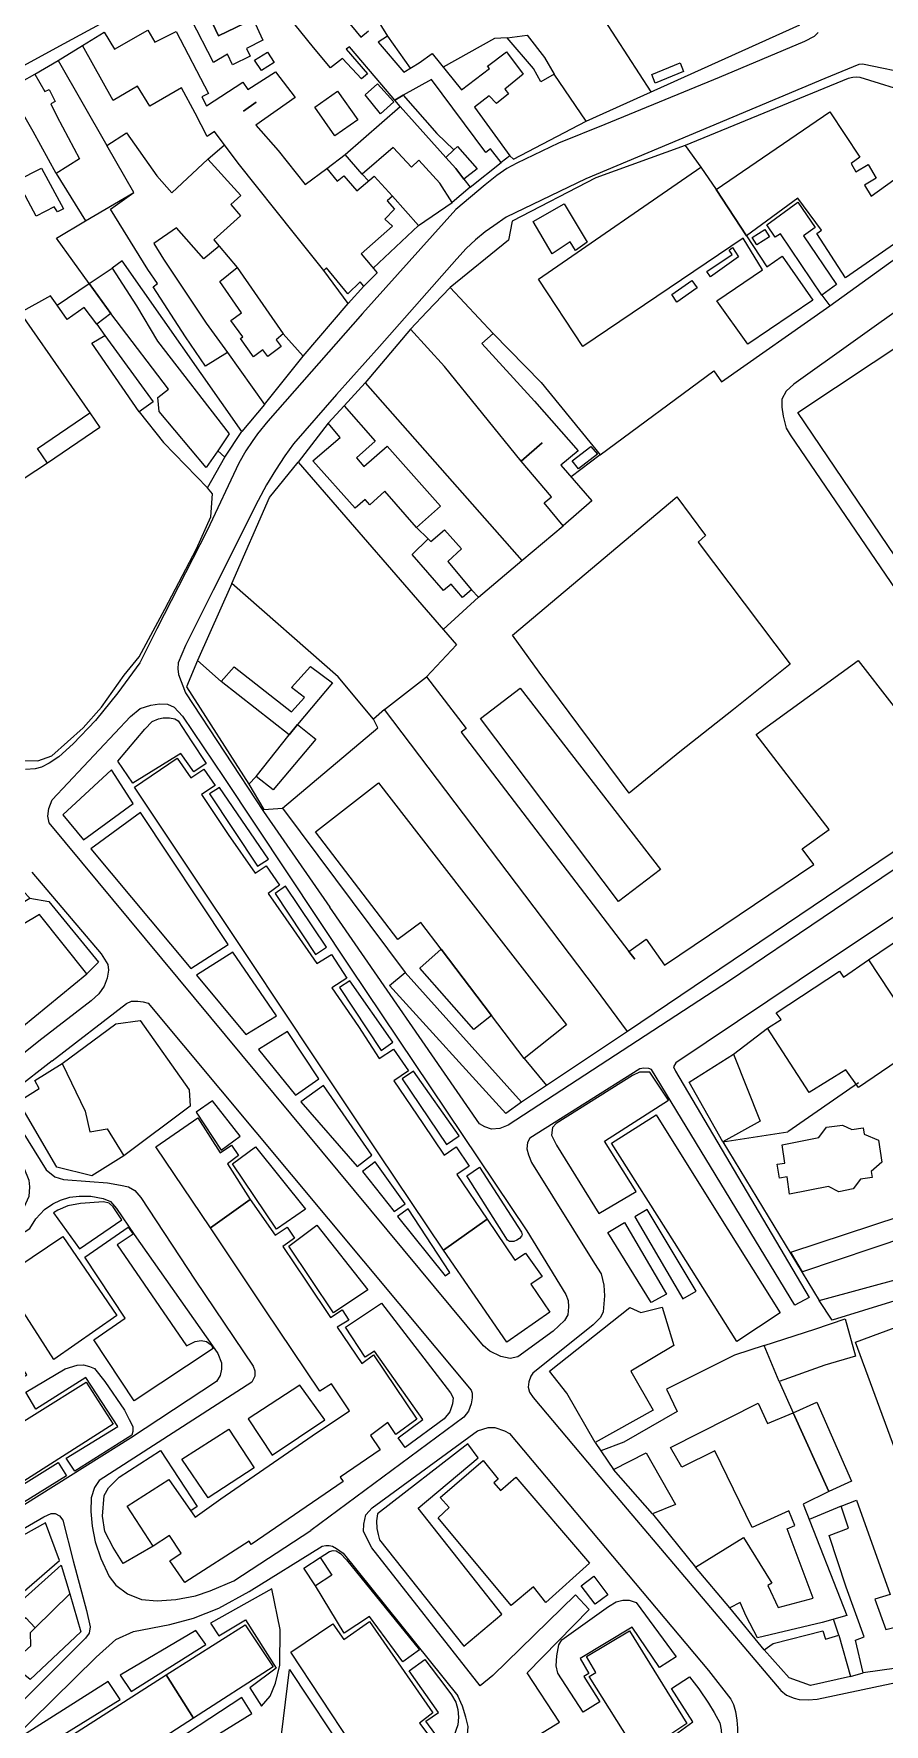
# Model space of a CAD drawing. Header units: metres. Extents: x -1319 to 2200, y -1209 to 1268.
# Drawn here: x -832.2 to -642.4, y -731 to -353.8 of the extents above; entities that cross this region are included whole.
import ezdxf

# ---------------------------------------------------------------- set-up
doc = ezdxf.new("R2010")
doc.units = ezdxf.units.M
for name, color, linetype, lineweight, true_color in [('CLADIRI_CONTUR', 7, 'Continuous', 25, 0x4b5962), ('PARCELE_CONTUR', 7, 'Continuous', 13, 0xb58c63), ('PAVAJ', 7, 'Continuous', 25, 0xd1d6d2), ('STRAZI', 7, 'Continuous', 25, 0xc4cccb)]:
    doc.layers.add(name, color=color, linetype=linetype, lineweight=lineweight, true_color=true_color)

msp = doc.modelspace()

# ---------------------------------------------------------------- linework, layer by layer
at = {"layer": 'CLADIRI_CONTUR'}
for points in [[(-764.6, -336.05), (-753.28, -354.28), (-755.37, -355.64), (-749.67, -362.34), (-746.26, -360.28), (-746.26, -360.28), (-743.36, -358.15), (-736.78, -366.32), (-730.53, -361.56), (-730.97, -361.01), (-726.77, -357.81), (-723, -362.78), (-727.13, -366.13), (-726.27, -367.16), (-729, -369.36), (-730.61, -367.6), (-733.86, -370.14), (-726.02, -381.03), (-727.89, -382.53), (-730.28, -379.48), (-731.35, -380.3), (-743.49, -363.99), (-749.76, -367.51), (-751.63, -368.57), (-754.56, -365.2), (-761.78, -356.66), (-762.49, -357.23), (-757.77, -362.73), (-759.09, -363.82), (-763.33, -359.27), (-766.03, -361.4), (-769.82, -356.87), (-785.47, -337.38)], [(-765.18, -347.31), (-759.24, -354.57), (-757.52, -353.13)]]:
    msp.add_lwpolyline(points, dxfattribs=at)
for points in [[(-785.99, -344.81), (-783.26, -350.49), (-791.01, -354.23), (-793.66, -348.62), (-785.99, -344.81)], [(-789.04, -358.32), (-792.16, -360.19), (-797.14, -350.49), (-793.66, -348.62), (-791.01, -354.23), (-783.26, -350.49), (-781.08, -355.22), (-784.76, -357.08), (-783.96, -358.78), (-787.91, -360.71), (-789.04, -358.32)], [(-778.31, -362.3), (-773.9, -367.99), (-782.66, -374.15), (-777.66, -379.86), (-771.68, -387.41), (-766.82, -383.87), (-764.5, -386.63), (-763.02, -385.45), (-760.15, -388.82), (-756.28, -385.55), (-752.2, -390.03), (-753.4, -391.09), (-751.7, -392.91), (-753.87, -395.12), (-752.2, -396.73), (-759.16, -402.87), (-755.59, -407.14), (-758.55, -410.11), (-759.38, -409.15), (-762.14, -411.84), (-766.88, -406.02), (-767.52, -406.59), (-774.06, -398.45), (-786.63, -382.62), (-791.9, -375.59), (-793.53, -376.72), (-796.24, -371.47), (-799.28, -365.82), (-806.35, -369.93), (-809.1, -365.48), (-814.55, -368.66), (-821.34, -356.42), (-816.52, -353.45), (-814.2, -357.21), (-806.79, -352.98), (-805.24, -355.64), (-800.45, -353.28), (-793.26, -367.08), (-794.74, -367.82), (-793.68, -369.88), (-785.61, -364.59), (-784.46, -366.22), (-778.31, -362.3)], [(-718.25, -359.07), (-716.07, -362.76), (-719.09, -364.5), (-720.74, -361.5), (-726.57, -354.69), (-722.12, -354.12), (-718.25, -359.07)], [(-780.04, -357.86), (-778.57, -360.22), (-781.4, -361.97), (-782.94, -359.68), (-780.04, -357.86)], [(-693.53, -364.77), (-694.32, -362.85), (-687.99, -360.25), (-687.2, -362.17), (-693.53, -364.77)], [(-827.25, -384.94), (-832.38, -375.57), (-837.83, -366.04), (-831.97, -362.77), (-829.75, -366.66), (-828.84, -366.18), (-827.47, -368.88), (-828.47, -369.42), (-827.12, -372.13), (-827.12, -372.13), (-822.07, -381.67), (-827.25, -384.94)], [(-758.3, -367.38), (-755.52, -364.97), (-751.86, -368.99), (-754.83, -371.67), (-758.3, -367.38)], [(-782.58, -369.01), (-782.58, -369.01), (-785.41, -371.03), (-785.41, -371.03), (-782.58, -369.01)], [(-769.53, -370.12), (-764.43, -366.57), (-759.95, -373), (-765.05, -376.56), (-769.53, -370.12)], [(-740.24, -381.39), (-750.49, -370.04), (-751.63, -368.57), (-749.76, -367.51), (-742.25, -376.05), (-738.51, -379.69), (-740.24, -381.39)], [(-740.24, -381.39), (-738.02, -383.83), (-736.22, -386.24), (-734.85, -388.04), (-738.83, -391.41), (-741.62, -387.1), (-746.31, -382.01), (-747.92, -383.53), (-752.03, -379.18), (-758.97, -385.09), (-762.71, -380.7), (-750.49, -370.04), (-740.24, -381.39)], [(-626.54, -391.22), (-651.06, -408.22), (-657.46, -398.34), (-656.45, -397.61), (-661.69, -390.45), (-673.15, -398.84), (-679.95, -388.53), (-654.55, -371.18), (-647.85, -381.32), (-649.83, -382.73), (-648.74, -384.55), (-646.03, -382.97), (-644.26, -385.97), (-646.8, -387.59), (-645.35, -389.98), (-633.36, -381.37), (-626.54, -391.22)], [(-793.75, -418.37), (-789, -424.93), (-793.95, -427.93), (-798.36, -421.4), (-805.57, -410.21), (-804.66, -409.5), (-806.78, -406.41), (-815.08, -392.89), (-809.94, -389.18), (-815.9, -378.74), (-811.56, -375.87), (-804.8, -385.48), (-801.43, -389.28), (-793.38, -381.79), (-786.02, -389.89), (-788.29, -391.86), (-786.09, -394.42), (-792.08, -399.78), (-790.85, -401.18), (-794.29, -404.01), (-800.39, -397.1), (-805.46, -400.6), (-803.28, -404.05), (-793.75, -418.37)], [(-733.3, -383.9), (-736.22, -386.24), (-738.02, -383.83), (-740.24, -381.39), (-738.51, -379.69), (-737.68, -378.9), (-733.3, -383.9)], [(-826.92, -393.49), (-827.69, -392.42), (-831.74, -394.47), (-835.98, -386.52), (-830.52, -383.79), (-825.57, -392.85), (-826.92, -393.49)], [(-673.15, -398.84), (-668.64, -405.78), (-665.2, -403.39), (-658.4, -413.23), (-672.86, -423.03), (-679.78, -413.38), (-669.56, -406.46), (-673.91, -399.35), (-709.7, -423.57), (-719.57, -408.51), (-683.35, -383.54), (-679.95, -388.53), (-673.15, -398.84), (-673.15, -398.84)], [(-708.72, -400.29), (-711.32, -402.11), (-712.53, -400.22), (-716.54, -402.88), (-720.78, -395.65), (-713.88, -391.73), (-708.72, -400.29)], [(-666.76, -399.16), (-668.65, -396.43), (-661.69, -391.33), (-657.81, -396.99), (-660.41, -398.88), (-653.11, -409.69), (-656.32, -412.07), (-665.61, -398.39), (-666.76, -399.16)], [(-668.07, -399.1), (-670.83, -400.88), (-671.88, -399.27), (-669.11, -397.48), (-668.07, -399.1)], [(-681.21, -408.03), (-681.99, -406.81), (-676.37, -403.01), (-677.06, -402.03), (-676.27, -401.49), (-674.92, -403.55), (-681.21, -408.03)], [(-804.22, -438.07), (-804.56, -434.97), (-802.14, -433.05), (-813.86, -417.76), (-815.03, -416.22), (-819.85, -409.5), (-814.75, -406.1), (-809.31, -414.52), (-804.63, -422.36), (-788.66, -443.04), (-791.19, -446.85), (-793.78, -450.57), (-804.22, -438.07)], [(-778.11, -422.07), (-777.04, -423.55), (-779.97, -425.78), (-781.11, -424.29), (-783.17, -425.88), (-786.13, -421.81), (-785.59, -421.43), (-788.26, -417.76), (-785.9, -416.02), (-790.68, -409.02), (-786.87, -405.93), (-776.56, -420.72), (-778.11, -422.07)], [(-559.07, -480.47), (-609.87, -514.9), (-661.68, -438.29), (-611.02, -404.63), (-559.07, -480.47)], [(-815.03, -416.22), (-818.2, -418.56), (-820.99, -414.85), (-824.8, -417.51), (-827.02, -414.36), (-819.85, -409.5), (-815.03, -416.22)], [(-740.6, -428.02), (-748.13, -419.68), (-744.49, -415.86), (-744.49, -415.86), (-739.29, -410.39), (-729.74, -420.68), (-732.25, -422.88), (-720.49, -435.75), (-710.75, -446.87), (-714.58, -450), (-707.71, -458.01), (-714.11, -463.54), (-718.35, -458.44), (-716.67, -457.07), (-723.45, -449.14), (-740.6, -428.02)], [(-685.35, -408.82), (-684.18, -410.49), (-688.68, -413.63), (-689.85, -411.95), (-685.35, -408.82)], [(-805.63, -435.88), (-808.7, -438.13), (-819.26, -422.85), (-816.38, -421.09), (-805.63, -435.88)], [(-756.04, -444.69), (-760.18, -448.37), (-758.58, -450.33), (-753.33, -445.78), (-741.47, -459.16), (-746.79, -463.98), (-753.9, -455.86), (-757.24, -458.86), (-758.28, -457.73), (-760.49, -459.61), (-769.94, -449.09), (-763.88, -443.89), (-766.53, -440.67), (-762.98, -436.81), (-756.04, -444.69)], [(-817.51, -441.62), (-829.17, -449.57), (-831.39, -446.32), (-819.73, -438.37), (-817.51, -441.62)], [(-718.76, -445.08), (-718.76, -445.08), (-723.45, -449.14), (-718.76, -445.08)], [(-707.91, -445.86), (-706.46, -447.61), (-710.69, -450.83), (-712.1, -449.08), (-707.91, -445.86)], [(-663.44, -494.41), (-676.04, -504.56), (-688.06, -513.99), (-699.32, -523.25), (-719.43, -496.2), (-725.37, -488), (-688.75, -457.07), (-682.29, -465.76), (-683.99, -467.23), (-663.44, -494.41)], [(-744.24, -466.44), (-743.63, -467.08), (-740.54, -464.49), (-736.77, -468.74), (-739.83, -471.51), (-734.55, -477.85), (-736.55, -479.54), (-739.11, -476.59), (-740.81, -478.01), (-747.81, -469.97), (-744.24, -466.44)], [(-624.13, -524.71), (-623.86, -525.12), (-625.8, -526.49), (-699.73, -576.4), (-706.84, -566.73), (-753.97, -504.55), (-744.6, -497.27), (-735.71, -508.83), (-736.82, -509.63), (-699.42, -558.58), (-695.58, -555.81), (-691.47, -561.61), (-658.14, -539.16), (-660.76, -535.65), (-654.73, -531.34), (-671.03, -510.13), (-648.23, -493.59), (-633.23, -512.93), (-628.35, -509.52), (-622.9, -517.75), (-622.25, -517.31), (-619.51, -521.74), (-624.13, -524.71)], [(-775.25, -510.21), (-790.42, -498.34), (-787.49, -495.03), (-774.69, -505.11), (-771.83, -501.91), (-774.69, -499.68), (-770.51, -494.93), (-765.59, -498.57), (-773.41, -507.9), (-775.25, -510.21)], [(-701.75, -547.43), (-732.51, -506.6), (-723.65, -499.76), (-692.38, -540.29), (-701.75, -547.43)], [(-773.41, -507.9), (-769.3, -511.2), (-778.83, -522.46), (-782.57, -519.49), (-775.25, -510.21), (-773.41, -507.9)], [(-765.68, -566.64), (-759.8, -575.28), (-755.15, -582.46), (-751.95, -580.34), (-748.63, -585.2), (-751.9, -587.43), (-745.41, -596.92), (-740.61, -604.01), (-737.98, -602.12), (-735.03, -606.43), (-737.8, -608.3), (-731.06, -618.27), (-740.8, -625.21), (-755.23, -603.7), (-769.54, -582.29), (-783.93, -560.53), (-798.43, -538.84), (-798.43, -538.84), (-809.78, -521.89), (-800.27, -515.39), (-797.2, -519.84), (-794.27, -517.87), (-791.78, -521.52), (-794.82, -523.51), (-788.83, -532.44), (-782.83, -541.09), (-780.41, -539.41), (-777.38, -543.78), (-779.93, -545.63), (-774.27, -553.69), (-769.1, -561.23), (-765.82, -559.23), (-762.36, -564.52), (-765.68, -566.64)], [(-769.35, -531.82), (-755.27, -520.91), (-736.74, -544.79), (-713.33, -574.91), (-722.79, -582.42), (-730.07, -572.82), (-741.29, -558), (-745.87, -552.07), (-750.98, -555.87), (-769.35, -531.82)], [(-840.46, -551.06), (-833.11, -546.65), (-828.87, -547.42), (-817.78, -560.93), (-820.42, -563.56), (-830.96, -550.32), (-838.33, -554.66), (-840.46, -551.06)], [(-730.07, -572.82), (-733.99, -575.94), (-746.07, -562.24), (-741.29, -558), (-730.07, -572.82)], [(-698.11, -560.23), (-698.11, -560.23), (-699.42, -558.58), (-698.11, -560.23)], [(-666.51, -572.21), (-652.44, -562.95), (-651.49, -564.26), (-645.95, -560.39), (-634.09, -578.31), (-640.05, -582.26), (-639.55, -583), (-648.17, -588.93), (-650.97, -584.95), (-659.15, -590.04), (-668.45, -575.69), (-665.45, -573.71), (-666.51, -572.21)], [(-723.39, -592.14), (-726.87, -594.67), (-752.81, -566.15), (-749.37, -563.25), (-723.39, -592.14)], [(-827.12, -606.65), (-835.67, -592.06), (-831.02, -589.16), (-831.97, -587.31), (-825.9, -583.54), (-820.78, -594.15), (-819.74, -598.8), (-815.86, -598.16), (-812.16, -604.15), (-819.3, -608.63), (-827.12, -606.65)], [(-670.12, -596.44), (-678.44, -600.99), (-685.98, -587.68), (-676.04, -581.45), (-670.12, -596.44)], [(-790.67, -603.47), (-788.13, -601.74), (-786.53, -604.09), (-789, -605.9), (-783.92, -613.89), (-792.81, -620.19), (-804.97, -602.14), (-795.63, -595.67), (-790.67, -603.47)], [(-703.3, -601.29), (-693.36, -595.03), (-679.35, -617.36), (-679.35, -617.36), (-665.67, -639.19), (-675.34, -645.6), (-689.22, -623.5), (-703.3, -601.29)], [(-643.71, -600.62), (-642.94, -605.59), (-645.33, -607.68), (-645.14, -608.96), (-647.75, -609.35), (-649.36, -611.53), (-652.53, -612.17), (-654.87, -610.97), (-663.58, -612.68), (-664.06, -608.87), (-665.84, -609.13), (-666.3, -606.01), (-664.59, -605.75), (-665.2, -601.73), (-657.01, -600.05), (-655.33, -597.77), (-651.74, -597.3), (-649.65, -598.31), (-647.16, -597.9), (-646.91, -599.29), (-643.71, -600.62)], [(-763.82, -675.83), (-763.17, -676.82), (-783.7, -690.87), (-784.19, -690.1), (-798.51, -699.39), (-801.91, -694.54), (-799.31, -692.82), (-801.94, -688.85), (-805.61, -691.24), (-811.37, -682.31), (-802.11, -676.38), (-796.21, -684.77), (-790.49, -680.66), (-770.14, -666.61), (-761.8, -661.04), (-765.79, -655.01), (-768.4, -656.66), (-780.6, -638.5), (-792.81, -620.19), (-783.92, -613.89), (-778.38, -621.87), (-775.66, -620.05), (-774.03, -622.55), (-776.66, -624.41), (-771.47, -632.1), (-766.01, -640.22), (-763.4, -638.53), (-761.94, -640.79), (-764.55, -642.39), (-759, -650.46), (-756.41, -648.57), (-746.78, -662.92), (-751.46, -666.36), (-753.24, -663.67), (-757.12, -666.53), (-754.96, -669.76), (-763.82, -675.83)], [(-722.52, -625.85), (-718.81, -631.08), (-721.3, -632.76), (-717.06, -639.05), (-726.63, -645.73), (-740.8, -625.21), (-731.06, -618.27), (-724.87, -627.44), (-722.52, -625.85)], [(-638.9, -617.62), (-637.25, -622.18), (-660.7, -630.01), (-663.26, -625.67), (-638.9, -617.62)], [(-813.73, -639.76), (-827.75, -649.57), (-839.44, -631.37), (-825.73, -622.14), (-813.73, -639.76)], [(-656.93, -636.42), (-628.22, -628.61), (-627.04, -632.52), (-654.03, -640.84), (-656.93, -636.42)], [(-625.7, -637.21), (-608.82, -682.15), (-632.3, -690.5), (-648.81, -645.76), (-625.7, -637.21)], [(-693.98, -660.87), (-706.98, -668.11), (-713.28, -657.09), (-717.15, -652.21), (-699.2, -637.99), (-696.77, -639.1), (-692.02, -637.89), (-689.39, -646.48), (-698.96, -652.21), (-693.98, -660.87)], [(-655.66, -650.83), (-665.87, -654.51), (-669.24, -646.49), (-657.89, -642.85), (-651.12, -640.49), (-648.87, -648.86), (-655.66, -650.83), (-655.66, -650.83)], [(-820.54, -654.65), (-814.51, -664.02), (-836.3, -677.93), (-842.5, -668.33), (-820.54, -654.65)], [(-650.79, -706.73), (-656.26, -708.28), (-656.26, -708.28), (-656.26, -708.28), (-670.75, -711.67), (-673.21, -706.9), (-674.6, -703.8), (-676.91, -705.03), (-684.55, -695.91), (-673.86, -689.28), (-667.5, -699.49), (-668.41, -700.03), (-666.1, -704.95), (-658.3, -702.84), (-664.09, -687.41), (-662.36, -686.65), (-663.74, -683.39), (-671.94, -687.08), (-680.23, -669.96), (-687.63, -673.65), (-690.13, -669.22), (-670.56, -659.35), (-668.51, -663.91), (-662.78, -661.46), (-654.79, -679.04), (-660.49, -681.89), (-650.79, -706.73)], [(-649.74, -676.73), (-654.79, -679.04), (-662.78, -661.46), (-657.49, -659.1), (-649.74, -676.73)], [(-689.02, -681.95), (-694.14, -684.01), (-702.84, -674.14), (-695.53, -670.43), (-689.02, -681.95)], [(-741.55, -680.35), (-731.97, -672.13), (-728.58, -676.26), (-729.56, -677.12), (-728.08, -678.82), (-724.62, -675.87), (-708.18, -695.07), (-717.92, -703.83), (-720.68, -700.29), (-725.7, -704.47), (-742.01, -684.93), (-739.52, -682.61), (-741.55, -680.35)], [(-647.12, -719.54), (-648.84, -712.2), (-646.87, -711.48), (-650.93, -700.43), (-654.69, -688.9), (-650.41, -687.25), (-652.06, -682.35), (-648.6, -680.95), (-641.14, -702.06), (-644.54, -703.07), (-642.07, -709.86), (-638.7, -709.02), (-639.24, -705.78), (-633.14, -704.6), (-633.51, -702.65), (-630.78, -702.11), (-630.34, -704.06), (-627.48, -703.39), (-623.2, -714.95), (-639.71, -718.5), (-639.71, -718.5), (-647.12, -719.54)], [(-771.94, -696.13), (-768.32, -693.76), (-765.74, -697.7), (-769.36, -700.07), (-771.94, -696.13)], [(-826.13, -695.51), (-824.21, -701.88), (-831.93, -709.49), (-834, -707.25), (-844.44, -716.03), (-846.51, -713.74), (-826.13, -695.51)], [(-706.94, -704.2), (-710.05, -700.06), (-707.22, -697.93), (-704.11, -702.07), (-706.94, -704.2)], [(-832.87, -713.47), (-832.97, -710.5), (-831.93, -709.49), (-824.21, -701.88), (-821.72, -710.37), (-833.05, -721.01), (-837.35, -717.48), (-832.87, -713.47)], [(-785.06, -708.77), (-778.83, -718.2), (-796.58, -729.65), (-802.68, -719.99), (-785.06, -708.77)], [(-765.46, -708.6), (-763.06, -712.04), (-757.3, -708.06), (-743.19, -728.41), (-746.12, -730.77), (-744.27, -733.19), (-754.61, -740.4), (-757.13, -735.89), (-756.49, -735.42), (-757.91, -733.19), (-761.35, -735.42), (-774.89, -714.93), (-765.46, -708.6)], [(-691.82, -734.35), (-695.75, -736.82), (-697.61, -733.79), (-699.19, -734.73), (-708.25, -720.35), (-706.77, -719.44), (-708.86, -715.87), (-699.29, -710.11), (-686.52, -730.79), (-691.82, -734.35)], [(-656.12, -710.14), (-655.54, -712.03), (-652.55, -711.12), (-649.99, -720.32), (-658.91, -722.31), (-663.66, -720.59), (-669.19, -714.36), (-667.23, -712.97), (-656.12, -710.14)], [(-824.45, -733.83), (-802.68, -719.99), (-796.58, -729.65), (-818.31, -743.67), (-824.45, -733.83)]]:
    msp.add_lwpolyline(points, close=True, dxfattribs=at)
at = {"layer": 'PARCELE_CONTUR'}
for points in [[(-707.47, -343.37), (-707.51, -346.62), (-694.49, -366.76)], [(-708.94, -373.25), (-661.25, -351.82), (-662.21, -350.68)], [(-753.28, -354.28), (-748.25, -361.48)], [(-826.78, -359.77), (-821.34, -356.42)], [(-726.57, -354.69), (-729.38, -354.83), (-740.89, -361.21)], [(-831.97, -362.77), (-826.78, -359.77), (-815.9, -378.74)], [(-726.02, -381.03), (-725.2, -381.79), (-708.94, -373.25), (-716.07, -362.76)], [(-656.32, -412.07), (-654.6, -414.5), (-616.07, -386.73), (-635.81, -367.28), (-647.79, -363.51), (-648.56, -363.47), (-649.44, -363.55), (-650.46, -363.77), (-686.84, -378.71), (-683.35, -383.54)], [(-793.38, -381.79), (-789.69, -378.54)], [(-766.82, -383.87), (-762.71, -380.7)], [(-686.84, -378.71), (-706.76, -385.96), (-725.48, -395.56), (-726.32, -399.81), (-739.29, -410.39)], [(-734.85, -388.04), (-727.89, -382.53)], [(-827.25, -384.94), (-820.73, -395.52), (-809.94, -389.18)], [(-758.97, -385.09), (-757.54, -386.61)], [(-756.5, -406.05), (-746.41, -396.58), (-752.2, -390.03)], [(-746.41, -396.58), (-738.83, -391.41)], [(-819.85, -409.5), (-827.14, -399.41), (-820.73, -395.52)], [(-609.15, -393.84), (-662.63, -432), (-664.31, -433.54), (-665.26, -435.3), (-665.26, -437.06), (-664.97, -439.11), (-664.31, -441.75), (-663.43, -443.29), (-613.05, -517.15)], [(-790.85, -401.18), (-786.87, -405.93)], [(-789.58, -448.27), (-785.84, -442.55), (-812.51, -404.46), (-814.75, -406.1)], [(-772.14, -425.7), (-762.05, -413.95), (-767.52, -406.59)], [(-863.8, -421.57), (-840.44, -408.75), (-819.73, -438.37)], [(-762.05, -413.95), (-758.55, -410.11)], [(-827.02, -414.36), (-828.53, -412.22), (-835.32, -416.07)], [(-729.74, -420.68), (-719, -431.56), (-705.81, -447.75), (-680.46, -428.96), (-678.74, -431.42), (-654.6, -414.5)], [(-818.2, -418.56), (-816.38, -421.09)], [(-780.72, -436.49), (-772.14, -425.7), (-776.56, -420.72)], [(-748.13, -419.68), (-758.26, -431.64), (-723.32, -471.31), (-714.11, -463.54)], [(-789, -424.93), (-780.72, -436.49), (-785.84, -442.55)], [(-758.26, -431.64), (-762.98, -436.81)], [(-808.7, -438.13), (-803.28, -444.97), (-793.46, -455.12), (-789.58, -448.27), (-791.19, -446.85)], [(-766.53, -440.67), (-773.21, -449.37), (-737.9, -490.13), (-744.6, -497.27)], [(-705.81, -447.75), (-712.33, -452.63)], [(-829.17, -449.57), (-869.67, -476.18)], [(-753.97, -504.55), (-756.43, -506.69), (-764.34, -497.24), (-788.04, -476.47), (-779.65, -457.24), (-773.21, -449.37)], [(-870.33, -474.65), (-869.67, -476.18), (-868.24, -479.22), (-838.13, -515.3), (-835.64, -515.96), (-831.32, -516.03), (-828.24, -514.86), (-821.24, -508.63), (-817.14, -504.05), (-812.05, -496.91), (-808.72, -492.77), (-803, -482.15), (-795.93, -468.67), (-792.75, -461.56), (-792.34, -456.47), (-793.46, -455.12)], [(-746.79, -463.98), (-744.24, -466.44)], [(-734.55, -477.85), (-732.99, -479.51), (-723.32, -471.31)], [(-788.04, -476.47), (-795.73, -493.61), (-790.42, -498.34)], [(-732.99, -479.51), (-740.85, -486.72)], [(-782.57, -519.49), (-784.27, -521.19), (-780.93, -526.84), (-776.76, -526.58), (-755.44, -508.63), (-756.43, -506.69)], [(-776.76, -526.58), (-749.37, -563.25)], [(-645.95, -560.39), (-638.13, -555.1)], [(-825.9, -583.54), (-813.96, -574.67), (-808.47, -573.94), (-797.56, -589.4), (-797.34, -593.06), (-812.16, -604.15)], [(-699.73, -576.4), (-723.39, -592.14)], [(-722.79, -582.42), (-717.84, -588.45)], [(-648.19, -587.86), (-663.91, -598.81)], [(-678.44, -600.99), (-663.91, -598.81)], [(-669.24, -646.49), (-675.81, -648.66), (-691.01, -656.24), (-688.63, -661.18), (-700.57, -668.03), (-705.68, -670)], [(-665.87, -654.51), (-662.78, -661.46)], [(-706.98, -668.11), (-702.84, -674.14)], [(-652.06, -682.35), (-659.15, -685.3)], [(-694.14, -684.01), (-684.55, -695.91)], [(-669.19, -714.36), (-676.91, -705.03)], [(-652.55, -711.12), (-653.73, -707.57)], [(-649.99, -720.32), (-647.12, -719.54)]]:
    msp.add_lwpolyline(points, dxfattribs=at)
at = {"layer": 'PAVAJ'}
for points in [[(-795.73, -493.61), (-798.17, -499.47), (-784.27, -521.19)], [(-796.55, -518.44), (-799.44, -514.34), (-810.14, -521), (-813.47, -516.09), (-807.43, -508.95), (-805.78, -507.23), (-804.42, -506.64), (-803.34, -506.41), (-801.97, -506.44), (-800.78, -506.66), (-800.05, -507.06), (-797.12, -511.52), (-793.8, -516.64), (-796.55, -518.44)], [(-821.13, -533.64), (-810.06, -525.51), (-814.86, -518.04), (-825.78, -528.05), (-821.13, -533.64)], [(-793.05, -523.36), (-782.32, -539.55), (-779.86, -537.97), (-790.82, -521.96), (-793.05, -523.36)], [(-797.21, -562.32), (-788.89, -557.01), (-808.42, -527.56), (-819.48, -535.62), (-797.21, -562.32)], [(-833.11, -546.65), (-835.91, -543.68), (-882.98, -574.11), (-884.12, -575.18), (-884.81, -576.35), (-885.03, -577.56), (-884.89, -578.51), (-875.07, -596.27), (-871.33, -597.45), (-863.28, -599.09), (-853.83, -594.48), (-850.97, -591.69), (-848.7, -589.46), (-844.6, -585.03), (-844.16, -582.79), (-837.78, -577.85), (-820.42, -563.56)], [(-778.4, -545.59), (-769.39, -559.21), (-766.93, -557.57), (-776.05, -543.98), (-778.4, -545.59)], [(-784.9, -577.04), (-778.05, -572.9), (-787.79, -558.69), (-795.89, -563.86), (-784.9, -577.04)], [(-763.97, -566.58), (-754.7, -580.68), (-752.1, -578.81), (-761.7, -565.08), (-763.97, -566.58)], [(-782.12, -580.41), (-773.84, -590.63), (-768.6, -586.97), (-775.63, -576.38), (-782.12, -580.41)], [(-676.04, -581.45), (-668.45, -575.69)], [(-750.05, -587), (-740.09, -601.61), (-737.3, -599.71), (-747.48, -585.28), (-750.05, -587)], [(-706.13, -617.04), (-697.83, -612.13), (-704.83, -600.89), (-690.55, -591.73), (-694.72, -585.5), (-697.05, -585.47), (-698.59, -586.2), (-715.65, -596.95), (-716.48, -597.85), (-716.66, -599.57), (-715.6, -601.77), (-706.13, -617.04)], [(-796.02, -594.41), (-790.41, -602.91), (-786.16, -599.73), (-792.32, -591.89), (-796.02, -594.41)], [(-772.65, -592.12), (-760.05, -606.51), (-756.82, -604.02), (-767.59, -588.49), (-772.65, -592.12)], [(-787.92, -605.95), (-782.72, -602.14), (-771.62, -616.03), (-778.07, -620.53), (-787.92, -605.95)], [(-678.44, -600.99), (-656.93, -636.42)], [(-758.84, -607.68), (-751.81, -616.58), (-749.35, -614.86), (-756.06, -605.49), (-758.84, -607.68)], [(-732.76, -606.67), (-723.35, -621.17), (-723.25, -621.76), (-723.4, -622.11), (-723.84, -622.6), (-724.46, -622.98), (-725.07, -623.26), (-725.58, -623.3), (-726.04, -623.24), (-726.5, -622.95), (-735.62, -608.63), (-732.76, -606.67)], [(-822.03, -624.88), (-812.58, -618.4), (-814.52, -615.5), (-815.4, -614.73), (-816.65, -614.44), (-821.78, -614.77), (-824.63, -615.32), (-826.9, -616.24), (-827.86, -616.86), (-822.03, -624.88)], [(-751.06, -617.67), (-740.41, -630.89), (-739.35, -630.19), (-748.69, -615.94), (-751.06, -617.67)], [(-698.07, -617.77), (-687.38, -636.09), (-684.37, -634.33), (-695.36, -616.09), (-698.07, -617.77)], [(-820.82, -626.78), (-811.19, -620.08), (-810.09, -621.62), (-813.61, -624.04), (-798.15, -646.56), (-796.25, -645.61), (-794.85, -645.39), (-793.68, -645.61), (-792.66, -646.34), (-792.18, -647.11), (-809.83, -658.8), (-818.85, -645.17), (-811.81, -640.34), (-820.82, -626.78)], [(-775.32, -624.34), (-769.06, -619.61), (-757.67, -634.05), (-765.32, -639.21), (-775.32, -624.34)], [(-700.42, -619.06), (-691.02, -635.03), (-694.45, -636.89), (-704.08, -621.22), (-700.42, -619.06)], [(-762.67, -642.38), (-754.64, -637.03), (-739.26, -657.03), (-738.67, -658.13), (-738.75, -659.52), (-739.41, -661.28), (-740.65, -662.82), (-749.37, -669.26), (-750.91, -667.07), (-745.41, -662.96), (-756.18, -647.73), (-758.25, -649.08), (-762.67, -642.38)], [(-833.99, -656.89), (-825.21, -651.69), (-822.57, -650.89), (-821.11, -650.81), (-819.79, -651.18), (-818.69, -651.62), (-816.35, -654.48), (-812.02, -660.92), (-810.92, -662.97), (-810.12, -664.51), (-810.12, -665.68), (-810.34, -666.49), (-823.06, -674.53), (-825, -671.64), (-813.49, -664.51), (-820.59, -653.6), (-831.79, -660.68), (-833.99, -656.89)], [(-784.42, -662.84), (-779, -670.93), (-767.25, -663.09), (-772.85, -655.29), (-784.42, -662.84)], [(-793.32, -680.45), (-799.19, -671.81), (-788.71, -665.14), (-783.03, -673.75), (-793.32, -680.45)], [(-805.61, -691.24), (-812.3, -695.11), (-814.5, -691.52), (-816.4, -688), (-816.91, -684.56), (-816.55, -679.94), (-815.59, -678.26), (-813.18, -675.84), (-803.95, -669.91), (-795.74, -682.36), (-797.18, -683.39)], [(-735.34, -668.44), (-755.49, -684.04), (-755.78, -685.58), (-755.71, -687.34), (-755.41, -688.66), (-755.05, -689.83), (-736.29, -713.57), (-727.8, -706.39), (-746.48, -682.73), (-733.07, -671.52), (-735.34, -668.44)], [(-848.86, -686.32), (-826.78, -672.61), (-824.93, -675.52), (-846.98, -689.16), (-848.86, -686.32)], [(-862.46, -704.37), (-848.47, -713.38), (-826.49, -694.41), (-829.6, -686.02), (-862.46, -704.37)], [(-768.32, -693.76), (-766.26, -692.47), (-765.41, -692.21), (-764.75, -692.32), (-763.8, -692.87), (-762.41, -694.3), (-746.15, -714.37), (-749.88, -717.08), (-757.32, -706.94), (-762.96, -710.67), (-769.36, -700.07)], [(-784.02, -722.85), (-781.38, -726.95), (-779.48, -724.68), (-778.27, -721.83), (-777.35, -717.8), (-777.26, -709.87), (-779.11, -700.77), (-792.81, -708.42), (-790.93, -711.24), (-785.01, -707.72), (-778.12, -718.46), (-784.02, -722.85)], [(-705.93, -726), (-709.63, -728.27), (-715.31, -719.59), (-715.67, -717.98), (-715.53, -715.71), (-715.09, -713.29), (-714.35, -712.12), (-703.95, -704.72), (-702.27, -703.7), (-700.8, -703.26), (-699.34, -703.33), (-697.8, -703.84), (-688.88, -715.95), (-692.6, -718.35), (-698.71, -709.3), (-710.29, -716.33), (-708.39, -719.68), (-709.45, -720.34), (-705.93, -726)], [(-810.47, -723.68), (-793.82, -713.2), (-796.09, -710.05), (-812.99, -720.01), (-810.47, -723.68)], [(-748.49, -719.1), (-744.94, -716.5), (-740.51, -722.43), (-739, -724.41), (-738.05, -726.02), (-737.61, -727.67), (-737.47, -729.39), (-737.61, -731.08), (-738.57, -733.9), (-739.52, -735.21), (-744.24, -738.62), (-746.4, -735.62), (-742.7, -733.02), (-744.76, -730.27), (-741.93, -728.36), (-748.49, -719.1)], [(-775.18, -718.8), (-761.84, -738.88), (-770.56, -744.22), (-776.93, -733.38), (-775.18, -718.8)], [(-689.89, -723.02), (-685.89, -720.38), (-683.84, -723.09), (-681.68, -726.31), (-680.4, -728.33), (-679.12, -730.67), (-678.79, -732.25), (-678.71, -734.55), (-679.15, -737.23), (-679.96, -739.13), (-681.31, -741.48), (-683.26, -743.97), (-684.19, -745.1), (-690.87, -734.59), (-685.16, -730.45), (-689.89, -723.02)], [(-832.11, -737.3), (-812.99, -725.43), (-815.63, -721.48), (-834.79, -733.6), (-832.11, -737.3)], [(-803.09, -740.64), (-783.59, -728.61), (-785.82, -724.99), (-805.05, -737.64), (-803.09, -740.64)]]:
    msp.add_lwpolyline(points, dxfattribs=at)
at = {"layer": 'STRAZI'}
for points in [[(-884.63, -388.16), (-825.48, -355.96), (-759.91, -320.43)], [(-657.17, -353.51), (-657.53, -353.89), (-658.08, -354.38), (-660.24, -355.52), (-679.25, -363.56), (-704.82, -374), (-715.11, -378.21), (-724.4, -382.67), (-726.67, -383.87), (-728.87, -385.38), (-731.47, -387.5), (-738.04, -392.97), (-758.85, -416.16), (-780.02, -440.22), (-782.33, -443.07), (-783.52, -444.73), (-784.89, -446.82), (-786.5, -449.56), (-793.57, -464.65), (-804.74, -486.59), (-808.59, -494.18), (-813.46, -500.84), (-818.44, -507.03), (-823.46, -512.23), (-826.68, -515.13), (-828.84, -516.52), (-830.49, -517.44), (-831.96, -517.77), (-834.05, -517.91)], [(-635.76, -362.94), (-647.26, -360.56), (-648.07, -360.63), (-655.72, -363.78), (-681.36, -374.52), (-709.02, -386.16), (-726.78, -394.73), (-729.53, -396.6), (-731.47, -397.99), (-733.63, -399.75), (-735.75, -401.66), (-737.81, -404.02), (-755.06, -423.56), (-764.65, -434.24), (-774.29, -445.3), (-776.23, -447.94), (-778.32, -451.16), (-780.29, -454.42), (-782.13, -457.94), (-792.22, -477.9), (-798.39, -490.3), (-800, -494.11), (-800.11, -495.5), (-799.93, -496.78), (-798.39, -500.81), (-780.99, -527.33), (-766.16, -548.65)], [(-614, -383.42), (-537.93, -460.71), (-536.5, -462.25), (-536.14, -463.06), (-536.21, -463.94), (-536.87, -469.17), (-553.79, -481.37), (-614.23, -522.69), (-676.94, -565.1), (-726.39, -597.34), (-728.22, -598.07), (-730.05, -598.21), (-731.59, -597.7), (-732.76, -597.04), (-766.16, -548.65)], [(-551.8, -491.88), (-654.65, -560.45), (-688.93, -583.38), (-689.45, -584.26), (-689.01, -585.28), (-659.19, -635.76), (-662.41, -637.44), (-694.35, -584.92), (-694.94, -584.63), (-696.11, -584.59), (-696.99, -584.77), (-721.5, -600.19), (-722.08, -601.15), (-722.16, -602.61), (-721.79, -603.93), (-721.13, -605.61), (-707.06, -628.18), (-705.6, -630.45), (-705.01, -633.01), (-704.87, -635.36), (-705.16, -638.95), (-705.75, -640.19), (-707.39, -641.84), (-720.84, -652.64), (-721.31, -653.34), (-721.72, -654.59), (-721.91, -655.78), (-721.57, -656.88), (-720.76, -658.07), (-704.32, -677.63), (-665.53, -723.45), (-664.21, -724.51), (-662.56, -725.17), (-661.39, -725.43), (-659.41, -725.54), (-657.43, -725.39), (-621.94, -717.84)], [(-722.21, -620.89), (-713.46, -635.1), (-712.94, -636.42), (-712.87, -637.81), (-713.02, -639.64), (-713.82, -640.89), (-716.31, -643.27), (-724.19, -649.02), (-725.95, -649.38), (-728, -648.95), (-730.49, -647.77), (-731.88, -646.53), (-828.8, -529.83), (-829.09, -528.36), (-828.87, -526.61), (-828.14, -524.7), (-810.63, -506.09), (-808.49, -504.37), (-806.14, -503.57), (-804.18, -503.31), (-802.39, -503.38), (-800.92, -504.04), (-799.02, -506.02), (-789.83, -519.72), (-761.7, -562.06), (-722.21, -620.89)], [(-832.68, -540.85), (-817.18, -559.09), (-815.68, -561.47), (-815.57, -562.71), (-815.83, -564.47), (-816.52, -566.27), (-817.7, -567.99), (-819.45, -569.53), (-831.1, -578.57)], [(-828.1, -582.97), (-811.54, -570.15), (-810.41, -569.67), (-809.05, -569.67), (-807.84, -569.78), (-806.74, -570.07), (-734.59, -656.41), (-734.37, -657.1), (-734.37, -658.13), (-734.59, -659.52), (-735.19, -661.11), (-736.23, -662.49), (-770.41, -687.73)], [(-831.1, -578.57), (-843.88, -588.76), (-844.69, -590.01), (-844.76, -591.4), (-844.54, -592.72), (-834.43, -606.79), (-833.33, -609.57), (-833.19, -611.03), (-833.33, -613.23), (-834.8, -616.53), (-836.41, -617.92), (-854.83, -629.28), (-842.09, -650.36)], [(-828.1, -582.97), (-836.52, -589.47), (-838.35, -591.3), (-838.48, -592.77), (-829.49, -607.27), (-827.51, -608.81), (-825.6, -609.4), (-819.74, -609.91), (-815.79, -610.2), (-812.86, -610.71), (-811.1, -611.08), (-809.71, -611.89), (-808.31, -613.42)], [(-838.66, -656), (-833.81, -653.01), (-848.97, -630.45), (-833.15, -620.34), (-831.76, -618.21), (-829.85, -616.16), (-827.95, -614.84), (-826.26, -614.04), (-824.21, -613.38), (-822.09, -613.16), (-819.52, -613.16), (-816.78, -613.64), (-815.09, -614.33), (-813.74, -615.87), (-809.83, -621.69), (-792.33, -646.55), (-791.15, -648.29), (-790.33, -650.32), (-790.37, -651.75), (-790.66, -653.18), (-791.47, -654.53), (-810.66, -667.15), (-875.05, -707.55)], [(-808.31, -613.42), (-796.19, -631.87), (-783.3, -651.06), (-782.93, -652.09), (-782.93, -653.33), (-783.59, -654.65), (-817.62, -676.59), (-818.72, -678.13), (-819.45, -680.47), (-819.52, -683.48), (-819.23, -686.77), (-818.53, -690.29), (-817.25, -694.03), (-815.42, -697.98), (-813.96, -699.96), (-811.32, -701.86), (-808.17, -703.11), (-804.73, -703.48), (-800.55, -703.11), (-796.15, -702.3), (-792.86, -701.2), (-787.58, -699.01), (-770.41, -687.73)], [(-739.5, -745.6), (-714.88, -730.51), (-722.14, -719.52), (-708.29, -705.38), (-711.3, -702.08), (-729.76, -720.1), (-732.59, -722.43), (-756.79, -691.61), (-758.62, -687.95), (-758.56, -686.32), (-758.14, -684.25), (-756.68, -682.67), (-733.2, -665.53), (-730.85, -664.8), (-729.32, -664.8), (-727.19, -665.53), (-726.09, -666.11), (-681.68, -718.96)], [(-857.5, -746.94), (-876.69, -744.26), (-880.57, -742.94), (-888.27, -739.39), (-889.73, -738.25), (-897.28, -727.93), (-879.07, -714.26), (-862.7, -703.68), (-829.99, -684.7), (-828.38, -683.97), (-827.43, -683.97), (-826.47, -684.48), (-825.74, -685.44), (-823.47, -694.52), (-820.47, -705.58), (-819.66, -709.24), (-819.88, -710.64), (-820.69, -711.74), (-854.09, -745.14), (-855.56, -746.39), (-857.5, -746.94)], [(-799.59, -752.14), (-813.58, -761.07), (-814.57, -761.4), (-815.7, -761.44), (-840.39, -759.35), (-844.97, -758.66), (-851.71, -753.75), (-852.44, -752.28), (-852.7, -750.63), (-852.19, -749.24), (-818.31, -716.02), (-813.91, -712.06), (-809.95, -710.31), (-801.9, -708.7), (-796.62, -707.3), (-790.91, -705.11), (-784.17, -701.37), (-767.9, -691.26), (-767.03, -691.08), (-766.33, -691.08), (-765.6, -691.26), (-764.64, -691.74), (-763.22, -692.84), (-737.58, -724.63)], [(-681.68, -718.96), (-676.66, -725.37), (-676.04, -726.54), (-675.64, -728.12), (-675.31, -730.1), (-675.16, -731.82), (-675.2, -735), (-675.64, -739.95), (-676.55, -745.3), (-677.4, -749.25), (-678.31, -751.01), (-680.62, -754.78), (-681.97, -756.06), (-685.34, -758.48), (-727.39, -784.6), (-731.18, -787.04)], [(-799.59, -752.14), (-797.79, -751), (-795.82, -750.2), (-792.88, -749.32), (-789.11, -748.4), (-782.56, -747.23), (-780.61, -747.15), (-777.13, -747.12), (-774.72, -747.26), (-772.45, -747.63), (-770.03, -748.22), (-767.25, -748.88), (-764.46, -749.1), (-761.9, -749.02), (-759.26, -748.29), (-755.67, -746.9), (-738.16, -737.3), (-736.48, -735.25), (-735.45, -733.35), (-735.31, -731.51), (-735.82, -729.39), (-736.55, -726.97), (-737.58, -724.63)]]:
    msp.add_lwpolyline(points, dxfattribs=at)

doc.saveas('drawing.dxf')
